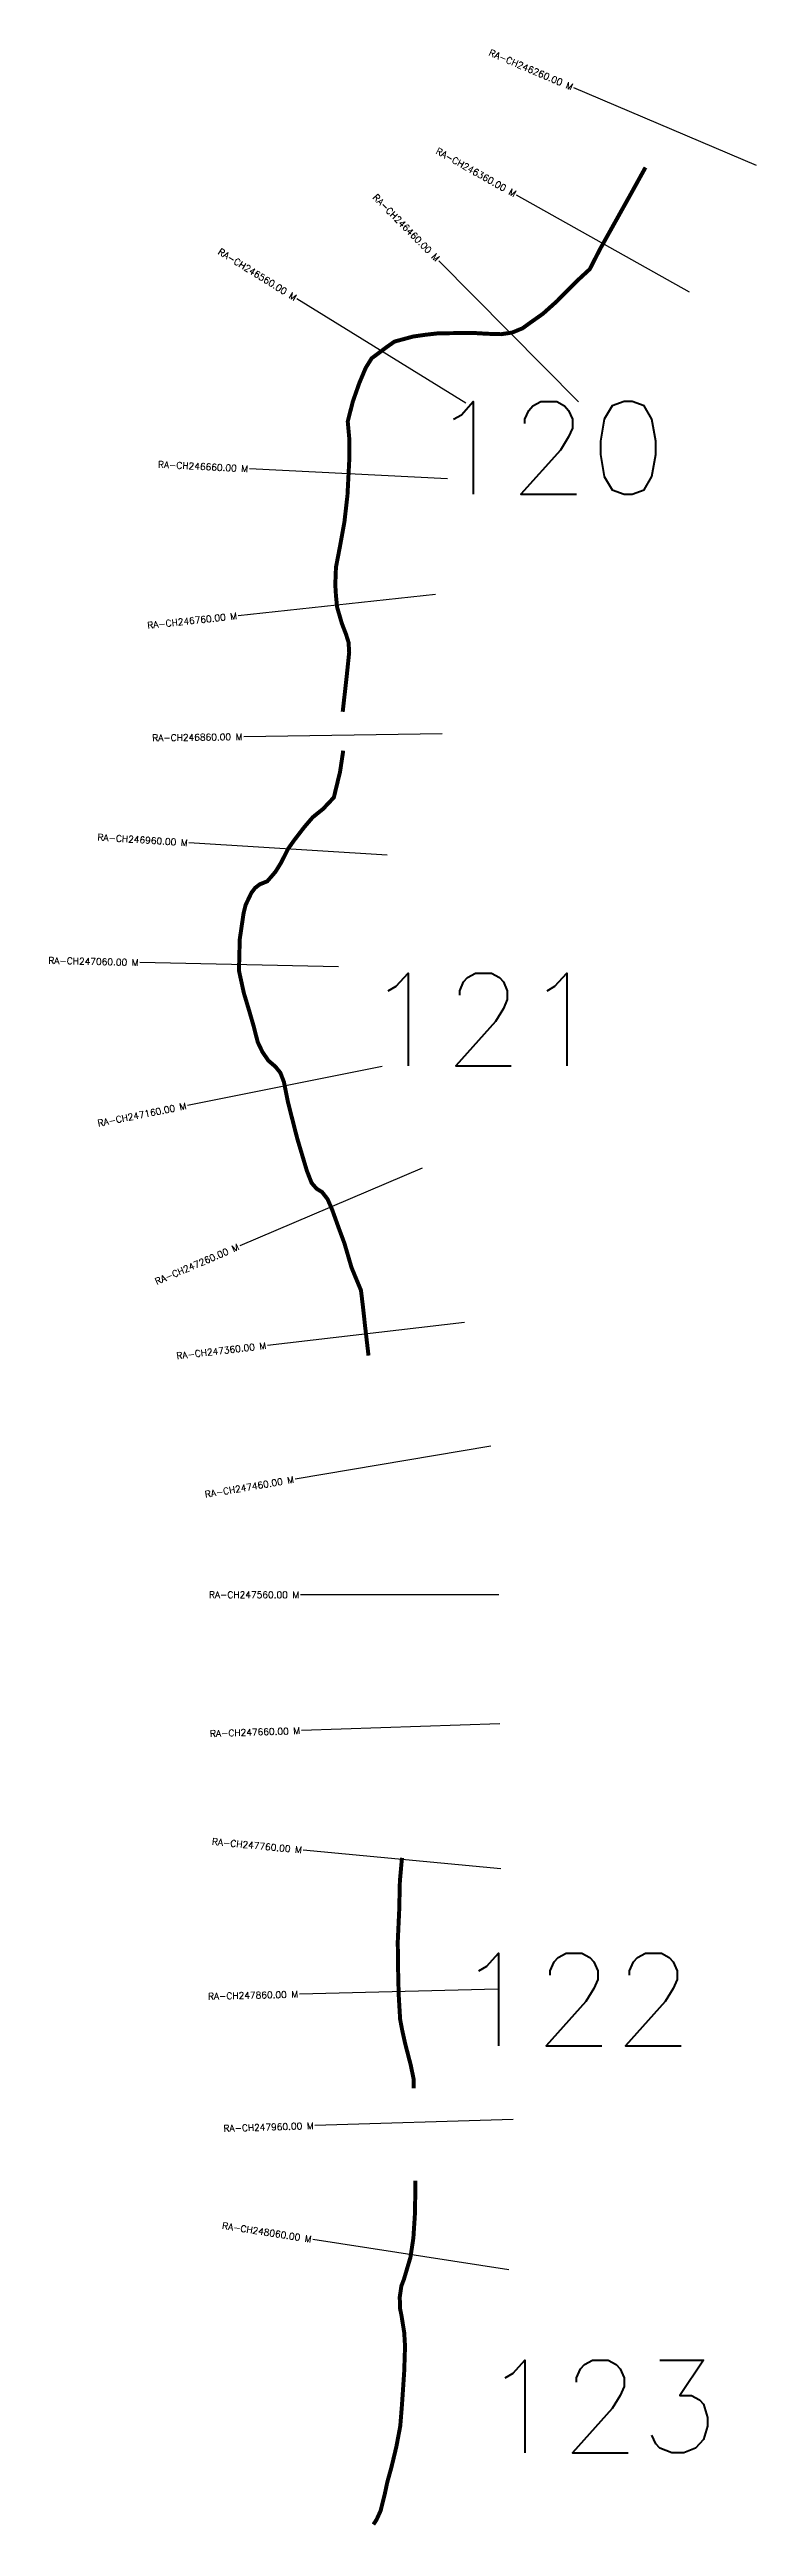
# Model space of a CAD drawing. Header units: metres. Extents: x 278224 to 280159, y 2044348 to 2046219.
# Drawn here: x 278224 to 278759, y 2044348 to 2046219 of the extents above; entities that cross this region are included whole.
import ezdxf
from ezdxf.enums import TextEntityAlignment as Align

# ---------------------------------------------------------------- set-up
doc = ezdxf.new("R2010")
doc.units = ezdxf.units.M
for name, color, linetype in [('CS', 134, 'Continuous'), ('CSMark', 6, 'Continuous'), ('NATURALLY PROTECTED', 3, 'Continuous')]:
    doc.layers.add(name, color=color, linetype=linetype)
doc.styles.get("Standard").update_dxf_attribs({"font": 'simplex.shx'})

msp = doc.modelspace()

# ---------------------------------------------------------------- linework, layer by layer
at = {"layer": 'CS'}
for p, q in [((278758.6, 2046130.9), (278620.6, 2046189.6)), ((278708.1, 2046035.4), (278577.2, 2046108.7)), ((278624.1, 2045952.5), (278518.6, 2046059.1)), ((278538.9, 2045951.4), (278411.3, 2046030.3)), ((278525.2, 2045894.4), (278375.4, 2045901.9)), ((278516.1, 2045806.9), (278366.9, 2045791)), ((278521.1, 2045701.7), (278371.1, 2045699.6)), ((278479.4, 2045610.1), (278329.7, 2045619.5)), ((278442.6, 2045525.8), (278292.6, 2045529.1)), ((278475.7, 2045450.5), (278328.6, 2045421.1)), ((278506, 2045373.8), (278368.1, 2045315)), ((278538, 2045257.3), (278389, 2045239.9)), ((278557.9, 2045163.9), (278410, 2045138.8)), ((278564, 2045051.6), (278414, 2045051.6)), ((278564.7, 2044954.2), (278414.7, 2044949)), ((278565.3, 2044844.6), (278416, 2044858.7)), ((278563.1, 2044753.6), (278413.2, 2044749.9)), ((278574.8, 2044655.2), (278424.9, 2044650.7)), ((278571.5, 2044541.7), (278423.3, 2044564.6))]:
    msp.add_line(p, q, dxfattribs=at)
at = {"layer": 'NATURALLY PROTECTED', "const_width": 3, "flags": 128}
for points in [[(278674.7, 2046129.5), (278663.3, 2046108.9), (278640.5, 2046068.1), (278632.6, 2046052.7), (278622.2, 2046043.1), (278608, 2046028.7), (278597.3, 2046019.1), (278587.4, 2046012.1), (278581.9, 2046008.1), (278573.9, 2046004.8), (278565.6, 2046003.6), (278555.3, 2046003.9), (278545, 2046004.5), (278532.5, 2046004.4), (278518.6, 2046004.3), (278507.9, 2046003.1), (278499, 2046001.8), (278485, 2045998), (278479.2, 2045993.9), (278467.8, 2045985.4), (278463.3, 2045978.2), (278458.5, 2045966.8), (278453.6, 2045952.9), (278449.7, 2045937.7), (278450.9, 2045924.5), (278450.9, 2045909.2), (278449.5, 2045882), (278447.2, 2045861.8), (278443.7, 2045842.6), (278440.8, 2045827.6), (278440.3, 2045814.4), (278440.8, 2045806.1), (278441.7, 2045797.3), (278445.3, 2045785), (278448.4, 2045777), (278450.3, 2045770.9), (278450.8, 2045763.3), (278448.9, 2045745.1), (278445.9, 2045718.4)], [(278446.3, 2045689.1), (278443.9, 2045673.1), (278439.2, 2045653.7), (278431.1, 2045645.1), (278423.3, 2045638.8), (278417, 2045631.5), (278409.3, 2045621.5), (278404.6, 2045614.9), (278402, 2045609.7), (278399.3, 2045604.4), (278395.1, 2045597.6), (278388.9, 2045590.4), (278383.2, 2045588.1), (278379.7, 2045585.4), (278376.9, 2045581.7), (278372.6, 2045572.7), (278371, 2045566.3), (278368.1, 2045546.7), (278367.5, 2045522.9), (278371.2, 2045506), (278375.2, 2045492.7), (278378.4, 2045481.7), (278381.7, 2045468.9), (278385.2, 2045461.6), (278389.7, 2045455), (278395.1, 2045450.4), (278398.8, 2045445.8), (278401.5, 2045438.8), (278404.5, 2045423.7), (278411.5, 2045396.3), (278418.8, 2045371.8), (278422.4, 2045362.6), (278426.2, 2045358.2), (278430.3, 2045355.7), (278434.5, 2045350.3), (278438, 2045342.2), (278443, 2045328.3), (278447.2, 2045317), (278452.6, 2045298.6), (278459.7, 2045281.5), (278461.3, 2045268.3), (278462.7, 2045255.4), (278465.4, 2045232.2)], [(278490.7, 2044852.9), (278489.1, 2044835.2), (278488.6, 2044813.1), (278487.5, 2044789.6), (278487.8, 2044766.8), (278488.2, 2044749.7), (278489.3, 2044730.9), (278490.9, 2044722.5), (278493.1, 2044712.6), (278497.3, 2044696.4), (278499.5, 2044685.8), (278499.5, 2044678.7)], [(278500.9, 2044609), (278500.5, 2044584.1), (278499.3, 2044565.7), (278497.1, 2044551.2), (278492.2, 2044534.7), (278490.2, 2044529.4), (278489, 2044521.1), (278489.3, 2044512.2), (278490.3, 2044507.3), (278492.4, 2044494.3), (278493, 2044484), (278492.4, 2044465.3), (278490.7, 2044439.9), (278489.4, 2044423.8), (278486.5, 2044408.4), (278482.8, 2044392.9), (278479.6, 2044381.4), (278477.7, 2044372.4), (278474.6, 2044359.9), (278471.5, 2044353.1), (278469.1, 2044349.4)]]:
    msp.add_lwpolyline(points, dxfattribs=at)

# ---------------------------------------------------------------- texts
at = {"char_height": 70, "attachment_point": 1}
for s, insert in [('120', (278511.6, 2045952.7)), ('121', (278462.3, 2045521.1)), ('122', (278530.7, 2044781)), ('123', (278550.6, 2044473.6))]:
    msp.add_mtext_dynamic_manual_height_columns(s, width=95.172, gutter_width=1, heights=[0], dxfattribs=dict(at, insert=insert))
at = {"layer": 'CSMark'}
for s, rotation, p in [('RA-CH246260.00 M', 336.9773, (278619.6, 2046190)), ('RA-CH246360.00 M', 330.7383, (278576.4, 2046109.2)), ('RA-CH246460.00 M', 314.712, (278517.9, 2046059.8)), ('RA-CH246560.00 M', 328.2805, (278410.4, 2046030.8)), ('RA-CH246660.00 M', 357.1475, (278374.4, 2045901.9)), ('RA-CH246760.00 M', 6.1172, (278366, 2045790.9)), ('RA-CH246860.00 M', 0.803, (278370.1, 2045699.6)), ('RA-CH246960.00 M', 356.4168, (278328.7, 2045619.5)), ('RA-CH247060.00 M', 358.7437, (278291.6, 2045529.1)), ('RA-CH247160.00 M', 11.3153, (278327.6, 2045420.9)), ('RA-CH247260.00 M', 23.098, (278367.1, 2045314.6)), ('RA-CH247360.00 M', 6.6428, (278388, 2045239.8)), ('RA-CH247460.00 M', 9.633, (278409, 2045138.7)), ('RA-CH247660.00 M', 1.9939, (278413.7, 2044949)), ('RA-CH247760.00 M', 354.5741, (278415, 2044858.8)), ('RA-CH247860.00 M', 1.3931, (278412.2, 2044749.9)), ('RA-CH247960.00 M', 1.7489, (278423.9, 2044650.6)), ('RA-CH248060.00 M', 351.2042, (278422.3, 2044564.8))]:
    msp.add_text(s, height=5, rotation=rotation, dxfattribs=at).set_placement(p, align=Align.MIDDLE_RIGHT)
msp.add_text('RA-CH247560.00 M', height=5, dxfattribs=at).set_placement((278413, 2045051.6), align=Align.MIDDLE_RIGHT)

doc.saveas('drawing.dxf')
